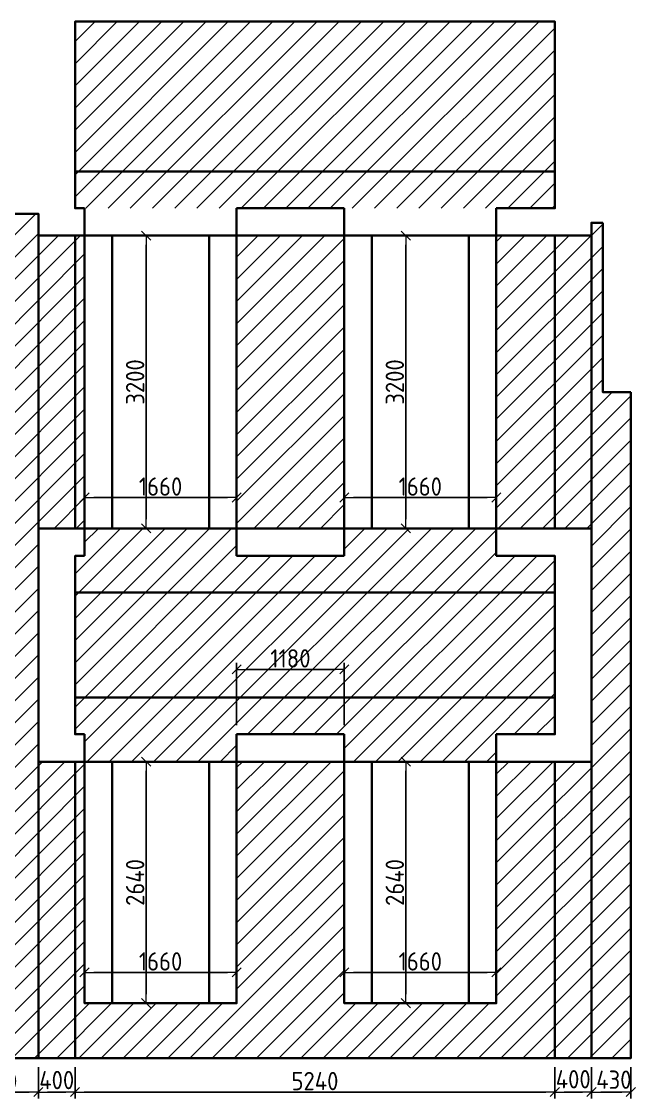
# Model space of a CAD drawing. Header units: millimetres. Extents: x 209 to 1046824, y -248937 to 510758.
# Drawn here: x 193727 to 200431, y -159451 to -147680 of the extents above; entities that cross this region are included whole.
import ezdxf

# ---------------------------------------------------------------- set-up
doc = ezdxf.new("R2010")
doc.units = ezdxf.units.MM
doc.layers.add('$AUDIT_BAD_LAYER1', color=7, linetype='Continuous')
doc.layers.add('Основные линии', color=7, linetype='Continuous', lineweight=30)
doc.layers.add('Размеры', color=7, linetype='Continuous', lineweight=15)
doc.styles.add('СПДС', font='isocpeur.ttf', dxfattribs={"width": 0.9})
doc.dimstyles.new('Размера А3', dxfattribs={"dimtxt": 200, "dimasz": 100, "dimexe": 70, "dimexo": 100, "dimgap": 20, "dimtad": 1, "dimdec": 0, "dimrnd": 10, "dimzin": 0, "dimdsep": 46, "dimtxsty": 'СПДС', "dimblk": 'ARROWHEAD_6', "dimcen": 1, "dimclrd": 256, "dimclre": 256, "dimclrt": 256, "dimazin": 0, "dimtfac": 1, "dimtdec": 0, "dimtmove": 2, "dimatfit": 3, "dimfxl": 1, "dimtolj": 1, "dimtzin": 0, "dimarcsym": 0})

# ---------------------------------------------------------------- blocks, each defined once
blk = doc.blocks.new('ARROWHEAD_6')
at = {"color": 0, "linetype": 'Continuous'}
for p, q in [((0, 0), (-1, 0)), ((-0.5, -0.5), (0.5, 0.5))]:
    blk.add_line(p, q, dxfattribs=at)
blk = doc.blocks.new('*D2024')
at = {"layer": 'Defpoints', "color": 0, "lineweight": 30, "transparency": 16777216}
for p in [(198911, -158073), (197251, -158098), (198911, -158098)]:
    blk.add_point(p, dxfattribs=at)
at = {"layer": 'Размеры', "lineweight": -2, "transparency": 16777216}
for p, q in [((197251, -157998), (197251, -158003)), ((197351, -158073), (198811, -158073)), ((198911, -157998), (198911, -158003))]:
    blk.add_line(p, q, dxfattribs=at)
at = {"layer": 'Размеры', "lineweight": -2, "transparency": 16777216, "xscale": 100, "yscale": 100, "zscale": 100, "rotation": 180}
blk.add_blockref('ARROWHEAD_6', (197251, -158073), dxfattribs=at)
at = {"layer": 'Размеры', "lineweight": -2, "transparency": 16777216, "xscale": 100, "yscale": 100, "zscale": 100}
blk.add_blockref('ARROWHEAD_6', (198911, -158073), dxfattribs=at)
at = {"layer": 'Размеры', "lineweight": 15, "transparency": 16777216, "insert": (198081, -157953), "char_height": 200, "attachment_point": 5, "style": 'СПДС'}
blk.add_mtext('\\A1;1660', dxfattribs=at)
blk = doc.blocks.new('*D2025')
at = {"layer": 'Defpoints', "color": 0, "lineweight": 30, "transparency": 16777216}
for p in [(197724, -155770), (197923, -155770), (197724, -158410)]:
    blk.add_point(p, dxfattribs=at)
at = {"layer": 'Размеры', "lineweight": -2, "transparency": 16777216}
for p, q in [((197824, -155770), (197993, -155770)), ((197923, -158310), (197923, -155870)), ((197824, -158410), (197993, -158410))]:
    blk.add_line(p, q, dxfattribs=at)
at = {"layer": 'Размеры', "lineweight": -2, "transparency": 16777216, "xscale": 100, "yscale": 100, "zscale": 100}
for p, rotation in [((197923, -155770), 90), ((197923, -158410), 270)]:
    blk.add_blockref('ARROWHEAD_6', p, dxfattribs=dict(at, rotation=rotation))
at = {"layer": 'Размеры', "lineweight": 15, "transparency": 16777216, "insert": (197803, -157090), "char_height": 200, "attachment_point": 5, "rotation": 90, "style": 'СПДС'}
blk.add_mtext('\\A1;2640', dxfattribs=at)
blk = doc.blocks.new('*D2031')
at = {"layer": 'Defpoints', "color": 0, "lineweight": 30, "transparency": 16777216}
for p in [(194889, -150020), (195087, -150020), (194889, -153220)]:
    blk.add_point(p, dxfattribs=at)
at = {"layer": 'Размеры', "lineweight": -2, "transparency": 16777216}
for p, q in [((194989, -150020), (195157, -150020)), ((195087, -153120), (195087, -150120)), ((194989, -153220), (195157, -153220))]:
    blk.add_line(p, q, dxfattribs=at)
at = {"layer": 'Размеры', "lineweight": -2, "transparency": 16777216, "xscale": 100, "yscale": 100, "zscale": 100}
for p, rotation in [((195087, -150020), 90), ((195087, -153220), 270)]:
    blk.add_blockref('ARROWHEAD_6', p, dxfattribs=dict(at, rotation=rotation))
at = {"layer": 'Размеры', "lineweight": 15, "transparency": 16777216, "insert": (194967, -151620), "char_height": 200, "attachment_point": 5, "rotation": 90, "style": 'СПДС'}
blk.add_mtext('\\A1;3200', dxfattribs=at)
blk = doc.blocks.new('*D2032')
at = {"layer": 'Defpoints', "color": 0, "lineweight": 30, "transparency": 16777216}
for p in [(198911, -152883), (197251, -152908), (198911, -152908)]:
    blk.add_point(p, dxfattribs=at)
at = {"layer": 'Размеры', "lineweight": -2, "transparency": 16777216}
for p, q in [((197251, -152808), (197251, -152813)), ((197351, -152883), (198811, -152883)), ((198911, -152808), (198911, -152813))]:
    blk.add_line(p, q, dxfattribs=at)
at = {"layer": 'Размеры', "lineweight": -2, "transparency": 16777216, "xscale": 100, "yscale": 100, "zscale": 100, "rotation": 180}
blk.add_blockref('ARROWHEAD_6', (197251, -152883), dxfattribs=at)
at = {"layer": 'Размеры', "lineweight": -2, "transparency": 16777216, "xscale": 100, "yscale": 100, "zscale": 100}
blk.add_blockref('ARROWHEAD_6', (198911, -152883), dxfattribs=at)
at = {"layer": 'Размеры', "lineweight": 15, "transparency": 16777216, "insert": (198081, -152763), "char_height": 200, "attachment_point": 5, "style": 'СПДС'}
blk.add_mtext('\\A1;1660', dxfattribs=at)
blk = doc.blocks.new('*D2033')
at = {"layer": 'Defpoints', "color": 0, "lineweight": 30, "transparency": 16777216}
for p in [(197724, -150020), (197923, -150020), (197724, -153220)]:
    blk.add_point(p, dxfattribs=at)
at = {"layer": 'Размеры', "lineweight": -2, "transparency": 16777216}
for p, q in [((197824, -150020), (197993, -150020)), ((197923, -153120), (197923, -150120)), ((197824, -153220), (197993, -153220))]:
    blk.add_line(p, q, dxfattribs=at)
at = {"layer": 'Размеры', "lineweight": -2, "transparency": 16777216, "xscale": 100, "yscale": 100, "zscale": 100}
for p, rotation in [((197923, -150020), 90), ((197923, -153220), 270)]:
    blk.add_blockref('ARROWHEAD_6', p, dxfattribs=dict(at, rotation=rotation))
at = {"layer": 'Размеры', "lineweight": 15, "transparency": 16777216, "insert": (197803, -151620), "char_height": 200, "attachment_point": 5, "rotation": 90, "style": 'СПДС'}
blk.add_mtext('\\A1;3200', dxfattribs=at)
blk = doc.blocks.new('*D2041')
at = {"layer": 'Defpoints', "color": 0, "lineweight": 30, "transparency": 16777216}
for p in [(198911, -158073), (197251, -158098), (198911, -158098)]:
    blk.add_point(p, dxfattribs=at)
at = {"layer": 'Размеры', "lineweight": -2, "transparency": 16777216}
for p, q in [((197251, -157998), (197251, -158003)), ((197351, -158073), (198811, -158073)), ((198911, -157998), (198911, -158003))]:
    blk.add_line(p, q, dxfattribs=at)
at = {"layer": 'Размеры', "lineweight": -2, "transparency": 16777216, "xscale": 100, "yscale": 100, "zscale": 100, "rotation": 180}
blk.add_blockref('ARROWHEAD_6', (197251, -158073), dxfattribs=at)
at = {"layer": 'Размеры', "lineweight": -2, "transparency": 16777216, "xscale": 100, "yscale": 100, "zscale": 100}
blk.add_blockref('ARROWHEAD_6', (198911, -158073), dxfattribs=at)
at = {"layer": 'Размеры', "lineweight": 15, "transparency": 16777216, "insert": (198081, -157953), "char_height": 200, "attachment_point": 5, "style": 'СПДС'}
blk.add_mtext('\\A1;1660', dxfattribs=at)
blk = doc.blocks.new('*D2042')
at = {"layer": 'Defpoints', "color": 0, "lineweight": 30, "transparency": 16777216}
for p in [(197724, -155770), (197923, -155770), (197724, -158410)]:
    blk.add_point(p, dxfattribs=at)
at = {"layer": 'Размеры', "lineweight": -2, "transparency": 16777216}
for p, q in [((197824, -155770), (197993, -155770)), ((197923, -158310), (197923, -155870)), ((197824, -158410), (197993, -158410))]:
    blk.add_line(p, q, dxfattribs=at)
at = {"layer": 'Размеры', "lineweight": -2, "transparency": 16777216, "xscale": 100, "yscale": 100, "zscale": 100}
for p, rotation in [((197923, -155770), 90), ((197923, -158410), 270)]:
    blk.add_blockref('ARROWHEAD_6', p, dxfattribs=dict(at, rotation=rotation))
at = {"layer": 'Размеры', "lineweight": 15, "transparency": 16777216, "insert": (197803, -157090), "char_height": 200, "attachment_point": 5, "rotation": 90, "style": 'СПДС'}
blk.add_mtext('\\A1;2640', dxfattribs=at)
blk = doc.blocks.new('*D2043')
at = {"layer": 'Defpoints', "color": 0, "lineweight": 30, "transparency": 16777216}
for p in [(196075, -158073), (194415, -158098), (196075, -158098)]:
    blk.add_point(p, dxfattribs=at)
at = {"layer": 'Размеры', "lineweight": -2, "transparency": 16777216}
for p, q in [((194415, -157998), (194415, -158003)), ((194515, -158073), (195975, -158073)), ((196075, -157998), (196075, -158003))]:
    blk.add_line(p, q, dxfattribs=at)
at = {"layer": 'Размеры', "lineweight": -2, "transparency": 16777216, "xscale": 100, "yscale": 100, "zscale": 100, "rotation": 180}
blk.add_blockref('ARROWHEAD_6', (194415, -158073), dxfattribs=at)
at = {"layer": 'Размеры', "lineweight": -2, "transparency": 16777216, "xscale": 100, "yscale": 100, "zscale": 100}
blk.add_blockref('ARROWHEAD_6', (196075, -158073), dxfattribs=at)
at = {"layer": 'Размеры', "lineweight": 15, "transparency": 16777216, "insert": (195245, -157953), "char_height": 200, "attachment_point": 5, "style": 'СПДС'}
blk.add_mtext('\\A1;1660', dxfattribs=at)
blk = doc.blocks.new('*D2044')
at = {"layer": 'Defpoints', "color": 0, "lineweight": 30, "transparency": 16777216}
for p in [(194889, -155770), (195087, -155770), (194889, -158410)]:
    blk.add_point(p, dxfattribs=at)
at = {"layer": 'Размеры', "lineweight": -2, "transparency": 16777216}
for p, q in [((194989, -155770), (195157, -155770)), ((195087, -158310), (195087, -155870)), ((194989, -158410), (195157, -158410))]:
    blk.add_line(p, q, dxfattribs=at)
at = {"layer": 'Размеры', "lineweight": -2, "transparency": 16777216, "xscale": 100, "yscale": 100, "zscale": 100}
for p, rotation in [((195087, -155770), 90), ((195087, -158410), 270)]:
    blk.add_blockref('ARROWHEAD_6', p, dxfattribs=dict(at, rotation=rotation))
at = {"layer": 'Размеры', "lineweight": 15, "transparency": 16777216, "insert": (194967, -157090), "char_height": 200, "attachment_point": 5, "rotation": 90, "style": 'СПДС'}
blk.add_mtext('\\A1;2640', dxfattribs=at)
blk = doc.blocks.new('*D2045')
at = {"layer": 'Defpoints', "color": 0, "lineweight": 30, "transparency": 16777216}
for p in [(196075, -158073), (194415, -158098), (196075, -158098)]:
    blk.add_point(p, dxfattribs=at)
at = {"layer": 'Размеры', "lineweight": -2, "transparency": 16777216}
for p, q in [((194415, -157998), (194415, -158003)), ((194515, -158073), (195975, -158073)), ((196075, -157998), (196075, -158003))]:
    blk.add_line(p, q, dxfattribs=at)
at = {"layer": 'Размеры', "lineweight": -2, "transparency": 16777216, "xscale": 100, "yscale": 100, "zscale": 100, "rotation": 180}
blk.add_blockref('ARROWHEAD_6', (194415, -158073), dxfattribs=at)
at = {"layer": 'Размеры', "lineweight": -2, "transparency": 16777216, "xscale": 100, "yscale": 100, "zscale": 100}
blk.add_blockref('ARROWHEAD_6', (196075, -158073), dxfattribs=at)
at = {"layer": 'Размеры', "lineweight": 15, "transparency": 16777216, "insert": (195245, -157953), "char_height": 200, "attachment_point": 5, "style": 'СПДС'}
blk.add_mtext('\\A1;1660', dxfattribs=at)
blk = doc.blocks.new('*D2046')
at = {"layer": 'Defpoints', "color": 0, "lineweight": 30, "transparency": 16777216}
for p in [(194889, -155770), (195087, -155770), (194889, -158410)]:
    blk.add_point(p, dxfattribs=at)
at = {"layer": 'Размеры', "lineweight": -2, "transparency": 16777216}
for p, q in [((194989, -155770), (195157, -155770)), ((195087, -158310), (195087, -155870)), ((194989, -158410), (195157, -158410))]:
    blk.add_line(p, q, dxfattribs=at)
at = {"layer": 'Размеры', "lineweight": -2, "transparency": 16777216, "xscale": 100, "yscale": 100, "zscale": 100}
for p, rotation in [((195087, -155770), 90), ((195087, -158410), 270)]:
    blk.add_blockref('ARROWHEAD_6', p, dxfattribs=dict(at, rotation=rotation))
at = {"layer": 'Размеры', "lineweight": 15, "transparency": 16777216, "insert": (194967, -157090), "char_height": 200, "attachment_point": 5, "rotation": 90, "style": 'СПДС'}
blk.add_mtext('\\A1;2640', dxfattribs=at)
blk = doc.blocks.new('*D2085')
at = {"layer": 'Defpoints', "color": 0, "lineweight": 30, "transparency": 16777216}
for p in [(196075, -152883), (194415, -152908), (196075, -152908)]:
    blk.add_point(p, dxfattribs=at)
at = {"layer": 'Размеры', "lineweight": -2, "transparency": 16777216}
for p, q in [((194415, -152808), (194415, -152813)), ((194515, -152883), (195975, -152883)), ((196075, -152808), (196075, -152813))]:
    blk.add_line(p, q, dxfattribs=at)
at = {"layer": 'Размеры', "lineweight": -2, "transparency": 16777216, "xscale": 100, "yscale": 100, "zscale": 100, "rotation": 180}
blk.add_blockref('ARROWHEAD_6', (194415, -152883), dxfattribs=at)
at = {"layer": 'Размеры', "lineweight": -2, "transparency": 16777216, "xscale": 100, "yscale": 100, "zscale": 100}
blk.add_blockref('ARROWHEAD_6', (196075, -152883), dxfattribs=at)
at = {"layer": 'Размеры', "lineweight": 15, "transparency": 16777216, "insert": (195245, -152763), "char_height": 200, "attachment_point": 5, "style": 'СПДС'}
blk.add_mtext('\\A1;1660', dxfattribs=at)
blk = doc.blocks.new('*D2103')
at = {"layer": 'Defpoints', "color": 0, "lineweight": 30, "transparency": 16777216}
for p in [(193061, -159010), (193911, -159010), (193061, -159381)]:
    blk.add_point(p, dxfattribs=at)
at = {"layer": 'Размеры', "lineweight": -2, "transparency": 16777216}
for p, q in [((193061, -159110), (193061, -159451)), ((193911, -159110), (193911, -159451)), ((193811, -159381), (193161, -159381))]:
    blk.add_line(p, q, dxfattribs=at)
at = {"layer": 'Размеры', "lineweight": -2, "transparency": 16777216, "xscale": 100, "yscale": 100, "zscale": 100, "rotation": 180}
blk.add_blockref('ARROWHEAD_6', (193061, -159381), dxfattribs=at)
at = {"layer": 'Размеры', "lineweight": -2, "transparency": 16777216, "xscale": 100, "yscale": 100, "zscale": 100}
blk.add_blockref('ARROWHEAD_6', (193911, -159381), dxfattribs=at)
at = {"layer": 'Размеры', "lineweight": 15, "transparency": 16777216, "insert": (193486, -159261), "char_height": 200, "attachment_point": 5, "style": 'СПДС'}
blk.add_mtext('\\A1;850', dxfattribs=at)
blk = doc.blocks.new('*D2104')
at = {"layer": 'Defpoints', "color": 0, "lineweight": 30, "transparency": 16777216}
for p in [(193911, -159010), (194311, -159010), (193911, -159381)]:
    blk.add_point(p, dxfattribs=at)
at = {"layer": 'Размеры', "lineweight": -2, "transparency": 16777216}
for p, q in [((193911, -159110), (193911, -159451)), ((194311, -159110), (194311, -159451)), ((194211, -159381), (194011, -159381))]:
    blk.add_line(p, q, dxfattribs=at)
at = {"layer": 'Размеры', "lineweight": -2, "transparency": 16777216, "xscale": 100, "yscale": 100, "zscale": 100, "rotation": 180}
blk.add_blockref('ARROWHEAD_6', (193911, -159381), dxfattribs=at)
at = {"layer": 'Размеры', "lineweight": -2, "transparency": 16777216, "xscale": 100, "yscale": 100, "zscale": 100}
blk.add_blockref('ARROWHEAD_6', (194311, -159381), dxfattribs=at)
at = {"layer": 'Размеры', "lineweight": 15, "transparency": 16777216, "insert": (194111, -159250), "char_height": 200, "attachment_point": 5, "style": 'СПДС'}
blk.add_mtext('\\A1;400', dxfattribs=at)
blk = doc.blocks.new('*D2105')
at = {"layer": 'Defpoints', "color": 0, "lineweight": 30, "transparency": 16777216}
for p in [(194311, -159010), (199551, -159010), (199551, -159381)]:
    blk.add_point(p, dxfattribs=at)
at = {"layer": 'Размеры', "lineweight": -2, "transparency": 16777216}
for p, q in [((194311, -159110), (194311, -159451)), ((199551, -159110), (199551, -159451)), ((194411, -159381), (199451, -159381))]:
    blk.add_line(p, q, dxfattribs=at)
at = {"layer": 'Размеры', "lineweight": -2, "transparency": 16777216, "xscale": 100, "yscale": 100, "zscale": 100, "rotation": 180}
blk.add_blockref('ARROWHEAD_6', (194311, -159381), dxfattribs=at)
at = {"layer": 'Размеры', "lineweight": -2, "transparency": 16777216, "xscale": 100, "yscale": 100, "zscale": 100}
blk.add_blockref('ARROWHEAD_6', (199551, -159381), dxfattribs=at)
at = {"layer": 'Размеры', "lineweight": 15, "transparency": 16777216, "insert": (196931, -159261), "char_height": 200, "attachment_point": 5, "style": 'СПДС'}
blk.add_mtext('\\A1;5240', dxfattribs=at)
blk = doc.blocks.new('*D2106')
at = {"layer": 'Defpoints', "color": 0, "lineweight": 30, "transparency": 16777216}
for p in [(199551, -159010), (199951, -159010), (199551, -159381)]:
    blk.add_point(p, dxfattribs=at)
at = {"layer": 'Размеры', "lineweight": -2, "transparency": 16777216}
for p, q in [((199551, -159110), (199551, -159451)), ((199951, -159110), (199951, -159451)), ((199851, -159381), (199651, -159381))]:
    blk.add_line(p, q, dxfattribs=at)
at = {"layer": 'Размеры', "lineweight": -2, "transparency": 16777216, "xscale": 100, "yscale": 100, "zscale": 100, "rotation": 180}
blk.add_blockref('ARROWHEAD_6', (199551, -159381), dxfattribs=at)
at = {"layer": 'Размеры', "lineweight": -2, "transparency": 16777216, "xscale": 100, "yscale": 100, "zscale": 100}
blk.add_blockref('ARROWHEAD_6', (199951, -159381), dxfattribs=at)
at = {"layer": 'Размеры', "lineweight": 15, "transparency": 16777216, "insert": (199751, -159241), "char_height": 200, "attachment_point": 5, "style": 'СПДС'}
blk.add_mtext('\\A1;400', dxfattribs=at)
blk = doc.blocks.new('*D2107')
at = {"layer": 'Defpoints', "color": 0, "lineweight": 30, "transparency": 16777216}
for p in [(199951, -159010), (200381, -159010), (199951, -159381)]:
    blk.add_point(p, dxfattribs=at)
at = {"layer": 'Размеры', "lineweight": -2, "transparency": 16777216}
for p, q in [((199951, -159110), (199951, -159451)), ((200381, -159110), (200381, -159451)), ((200281, -159381), (200051, -159381))]:
    blk.add_line(p, q, dxfattribs=at)
at = {"layer": 'Размеры', "lineweight": -2, "transparency": 16777216, "xscale": 100, "yscale": 100, "zscale": 100, "rotation": 180}
blk.add_blockref('ARROWHEAD_6', (199951, -159381), dxfattribs=at)
at = {"layer": 'Размеры', "lineweight": -2, "transparency": 16777216, "xscale": 100, "yscale": 100, "zscale": 100}
blk.add_blockref('ARROWHEAD_6', (200381, -159381), dxfattribs=at)
at = {"layer": 'Размеры', "lineweight": 15, "transparency": 16777216, "insert": (200195, -159246), "char_height": 200, "attachment_point": 5, "style": 'СПДС'}
blk.add_mtext('\\A1;430', dxfattribs=at)
blk = doc.blocks.new('*D2118')
at = {"layer": 'Defpoints', "color": 0, "lineweight": 30, "transparency": 16777216}
for p in [(197251, -154761), (196075, -155470), (197251, -155470)]:
    blk.add_point(p, dxfattribs=at)
at = {"layer": 'Размеры', "lineweight": -2, "transparency": 16777216}
for p, q in [((196075, -155370), (196075, -154691)), ((196175, -154761), (197151, -154761)), ((197251, -155370), (197251, -154691))]:
    blk.add_line(p, q, dxfattribs=at)
at = {"layer": 'Размеры', "lineweight": -2, "transparency": 16777216, "xscale": 100, "yscale": 100, "zscale": 100, "rotation": 180}
blk.add_blockref('ARROWHEAD_6', (196075, -154761), dxfattribs=at)
at = {"layer": 'Размеры', "lineweight": -2, "transparency": 16777216, "xscale": 100, "yscale": 100, "zscale": 100}
blk.add_blockref('ARROWHEAD_6', (197251, -154761), dxfattribs=at)
at = {"layer": 'Размеры', "lineweight": 15, "transparency": 16777216, "insert": (196663, -154641), "char_height": 200, "attachment_point": 5, "style": 'СПДС'}
blk.add_mtext('\\A1;1180', dxfattribs=at)

msp = doc.modelspace()

# ---------------------------------------------------------------- hatches: boundary and pattern name
at = {"layer": '$AUDIT_BAD_LAYER1', "lineweight": 15, "transparency": 33554559}
h = msp.add_hatch(dxfattribs=at)
h.set_pattern_fill('ANSI31', color=3, scale=54)
h.set_pattern_definition([(45, (0, -158177.41), (-121.23346, 121.23346), [])])
h.paths.add_polyline_path([(172210.7, -147680.2), (167110.7, -147680.2), (167110.7, -149320.2), (172210.7, -149320.2)])
h.paths.add_polyline_path([(179060.7, -147680.2), (173920.7, -147680.2), (173920.7, -149320.2), (179060.7, -149320.2)])
h.paths.add_polyline_path([(185860.7, -147680.2), (180720.7, -147680.2), (180720.7, -149320.2), (185860.7, -149320.2)])
h.paths.add_polyline_path([(192660.7, -147680.2), (187510.7, -147680.2), (187510.7, -149320.2), (192660.7, -149320.2)])
h.paths.add_polyline_path([(199550.7, -147680.2), (194310.7, -147680.2), (194310.7, -149320.2), (199550.7, -149320.2)])
h.paths.add_polyline_path([(199550.7, -149320.2), (194310.7, -149320.2), (194310.7, -149720.2), (198910.7, -149720.2), (199550.7, -149720.2)])
h.paths.add_polyline_path([(192660.7, -149320.2), (187510.7, -149320.2), (187510.7, -149720.2), (192660.7, -149720.2)])
h.paths.add_polyline_path([(185860.7, -149320.2), (180720.7, -149320.2), (180720.7, -149720.2), (185860.7, -149720.2)])
h.paths.add_polyline_path([(179060.7, -149320.2), (173920.7, -149320.2), (173920.7, -149720.2), (179060.7, -149720.2)])
h.paths.add_polyline_path([(172210.7, -149320.2), (167110.7, -149320.2), (167110.7, -149720.2), (167734.7, -149720.2), (172210.7, -149720.2)])
h.paths.add_polyline_path([(166710.7, -149880.2), (166540.7, -149880.2), (166540.7, -151730.2), (166280.7, -151730.2), (166280.7, -159010.2), (166710.7, -159010.2), (166710.7, -155770.2)])
h.paths.add_polyline_path([(167110.7, -150020.2), (166710.7, -150020.2), (166710.7, -153220.2), (167110.7, -153220.2)])
h.paths.add_polyline_path([(167734.7, -150020.2), (167110.7, -150020.2), (167110.7, -153220.2), (167734.7, -153220.2)])
h.paths.add_polyline_path([(170325.7, -150020.2), (169394.7, -150020.2), (169394.7, -153220.2), (170325.7, -153220.2)])
h.paths.add_polyline_path([(172210.7, -153520.2), (171985.7, -153520.2), (171985.7, -153220.2), (170325.7, -153220.2), (170325.7, -153520.2), (169394.7, -153520.2), (169394.7, -153220.2), (167734.7, -153220.2), (167734.7, -153520.2), (167110.7, -153520.2), (167110.7, -153920.2), (172210.7, -153920.2)])
h.paths.add_polyline_path([(172210.7, -153920.2), (167110.7, -153920.2), (167110.7, -155070.2), (172210.7, -155070.2)])
h.paths.add_polyline_path([(179060.7, -153520.2), (178730.7, -153520.2), (178730.7, -153220.2), (178430.7, -153220.2), (177070.7, -153220.2), (177070.7, -153520.2), (176040.7, -153520.2), (176040.7, -153220.2), (175740.7, -153220.2), (174380.7, -153220.2), (174380.7, -153520.2), (173920.7, -153520.2), (173920.7, -153920.2), (179060.7, -153920.2)])
h.paths.add_polyline_path([(179060.7, -153920.2), (173920.7, -153920.2), (173920.7, -155070.2), (179060.7, -155070.2)])
h.paths.add_polyline_path([(179060.7, -155070.2), (173920.7, -155070.2), (173920.7, -155470.2), (174380.7, -155470.2), (174380.7, -155770.2), (176040.7, -155770.2), (176040.7, -155470.2), (177070.7, -155470.2), (177070.7, -155770.2), (178730.7, -155770.2), (178730.7, -155470.2), (179060.7, -155470.2)])
h.paths.add_polyline_path([(173505.7, -151420.2), (173505.7, -150020.2), (173505.7, -149780.2), (172625.7, -149780.2), (172625.7, -151420.2), (172625.7, -153220.2), (172625.7, -154620.2), (172630.7, -154620.2), (172630.7, -155770.2), (172630.7, -159010.2), (173510.7, -159010.2), (173510.7, -155770.2), (173510.7, -154620.2), (173505.7, -154620.2)])
h.paths.add_polyline_path([(180320.7, -149780.2), (179460.7, -149780.2), (179460.7, -154620.2), (179460.7, -155770.2), (179460.7, -159010.2), (180320.7, -159010.2), (180320.7, -155770.2), (180320.7, -154620.2)])
h.paths.add_polyline_path([(185860.7, -153520.2), (185410.7, -153520.2), (185410.7, -153220.2), (183750.7, -153220.2), (183750.7, -153520.2), (182720.7, -153520.2), (182720.7, -153220.2), (181060.7, -153220.2), (181060.7, -153520.2), (180720.7, -153520.2), (180720.7, -153920.2), (185860.7, -153920.2)])
h.paths.add_polyline_path([(185860.7, -153920.2), (180720.7, -153920.2), (180720.7, -155070.2), (185860.7, -155070.2)])
h.paths.add_polyline_path([(185860.7, -155070.2), (180720.7, -155070.2), (180720.7, -155470.2), (181060.7, -155470.2), (181060.7, -155770.2), (182720.7, -155770.2), (182720.7, -155470.2), (183750.7, -155470.2), (183750.7, -155770.2), (185410.7, -155770.2), (185410.7, -155470.2), (185860.7, -155470.2)])
h.paths.add_polyline_path([(187110.7, -149780.2), (186260.7, -149780.2), (186260.7, -154620.2), (186260.7, -155770.2), (186260.7, -159010.2), (187110.7, -159010.2), (187110.7, -155770.2), (187110.7, -154620.2)])
h.paths.add_polyline_path([(193910.7, -149780.2), (193060.7, -149780.2), (193060.7, -154620.2), (193060.7, -155770.2), (193060.7, -159010.2), (193910.7, -159010.2), (193910.7, -155770.2), (193910.7, -154620.2)])
h.paths.add_polyline_path([(192660.7, -153520.2), (192100.7, -153520.2), (192100.7, -153220.2), (190440.7, -153220.2), (190440.7, -153520.2), (189390.7, -153520.2), (189390.7, -153220.2), (187730.7, -153220.2), (187730.7, -153520.2), (187510.7, -153520.2), (187510.7, -153920.2), (192660.7, -153920.2)])
h.paths.add_polyline_path([(192660.7, -153920.2), (187510.7, -153920.2), (187510.7, -155070.2), (192660.7, -155070.2)])
h.paths.add_polyline_path([(192660.7, -155070.2), (187510.7, -155070.2), (187510.7, -155470.2), (187730.7, -155470.2), (187730.7, -155770.2), (189390.7, -155770.2), (189390.7, -155470.2), (190440.7, -155470.2), (190440.7, -155770.2), (192100.7, -155770.2), (192100.7, -155470.2), (192660.7, -155470.2)])
h.paths.add_polyline_path([(199550.7, -153520.2), (198910.7, -153520.2), (198910.7, -153220.2), (197250.7, -153220.2), (197250.7, -153520.2), (196075.1, -153520.2), (196075.1, -153220.2), (194415.1, -153220.2), (194415.1, -153520.2), (194310.7, -153520.2), (194310.7, -153920.2), (199550.7, -153920.2)])
h.paths.add_polyline_path([(199550.7, -153920.2), (194310.7, -153920.2), (194310.7, -155070.2), (199550.7, -155070.2)])
h.paths.add_polyline_path([(199550.7, -155070.2), (194310.7, -155070.2), (194310.7, -155470.2), (194415.1, -155470.2), (194415.1, -155770.2), (196075.1, -155770.2), (196075.1, -155470.2), (197250.7, -155470.2), (197250.7, -155770.2), (198910.7, -155770.2), (198910.7, -155470.2), (199550.7, -155470.2)])
h.paths.add_polyline_path([(200380.7, -151730.2), (200072.9, -151730.2), (200072.9, -149880.2), (199950.7, -149880.2), (199950.7, -159010.2), (200380.7, -159010.2)])
h.paths.add_polyline_path([(199550.7, -150020.2), (198910.7, -150020.2), (198910.7, -153220.2), (199550.7, -153220.2)])
h.paths.add_polyline_path([(199950.7, -150020.2), (199550.7, -150020.2), (199550.7, -153220.2), (199950.7, -153220.2)])
h.paths.add_polyline_path([(199550.7, -155770.2), (198910.7, -155770.2), (198910.7, -158410.2), (198610.7, -158410.2), (197250.7, -158410.2), (197250.7, -155770.2), (196075.1, -155770.2), (196075.1, -158410.2), (195775.1, -158410.2), (194415.1, -158410.2), (194415.1, -155770.2), (194310.7, -155770.2), (194310.7, -159010.2), (199550.7, -159010.2)])
h.paths.add_polyline_path([(190440.7, -155770.2), (189390.7, -155770.2), (189390.7, -158410.2), (189090.7, -158410.2), (187730.7, -158410.2), (187730.7, -155770.2), (187510.7, -155770.2), (187510.7, -159010.2), (192660.7, -159010.2), (192660.7, -155770.2), (192100.7, -155770.2), (192100.7, -158410.2), (190440.7, -158410.2)])
h.paths.add_polyline_path([(183750.7, -155770.2), (182720.7, -155770.2), (182720.7, -158410.2), (182420.7, -158410.2), (181060.7, -158410.2), (181060.7, -155770.2), (180720.7, -155770.2), (180720.7, -159010.2), (185860.7, -159010.2), (185860.7, -155770.2), (185410.7, -155770.2), (185410.7, -158410.2), (185110.7, -158410.2), (183750.7, -158410.2)])
h.paths.add_polyline_path([(177070.7, -155770.2), (176040.7, -155770.2), (176040.7, -158410.2), (175740.7, -158410.2), (174380.7, -158410.2), (174380.7, -155770.2), (173920.7, -155770.2), (173920.7, -159010.2), (179060.7, -159010.2), (179060.7, -155770.2), (178730.7, -155770.2), (178730.7, -158410.2), (177070.7, -158410.2)])
h.paths.add_polyline_path([(172210.7, -155770.2), (171985.7, -155770.2), (171985.7, -158410.2), (171685.7, -158410.2), (170325.7, -158410.2), (170325.7, -155770.2), (169394.7, -155770.2), (169394.7, -158410.2), (169094.7, -158410.2), (167734.7, -158410.2), (167734.7, -155770.2), (167110.7, -155770.2), (167110.7, -159010.2), (172210.7, -159010.2)])
h.paths.add_polyline_path([(167110.7, -155770.2), (166710.7, -155770.2), (166710.7, -159010.2), (167110.7, -159010.2)])
h.paths.add_polyline_path([(172630.7, -155770.2), (172210.7, -155770.2), (172210.7, -159010.2), (172630.7, -159010.2)])
h.paths.add_polyline_path([(173920.7, -155770.2), (173510.7, -155770.2), (173510.7, -159010.2), (173920.7, -159010.2)])
h.paths.add_polyline_path([(179460.7, -155770.2), (179060.7, -155770.2), (179060.7, -159010.2), (179460.7, -159010.2)])
h.paths.add_polyline_path([(180720.7, -155770.2), (180320.7, -155770.2), (180320.7, -159010.2), (180720.7, -159010.2)])
h.paths.add_polyline_path([(186260.7, -155770.2), (185860.7, -155770.2), (185860.7, -159010.2), (186260.7, -159010.2)])
h.paths.add_polyline_path([(187510.7, -155770.2), (187110.7, -155770.2), (187110.7, -159010.2), (187510.7, -159010.2)])
h.paths.add_polyline_path([(193060.7, -155770.2), (192660.7, -155770.2), (192660.7, -159010.2), (193060.7, -159010.2)])
h.paths.add_polyline_path([(194310.7, -155770.2), (193910.7, -155770.2), (193910.7, -159010.2), (194310.7, -159010.2)])
h.paths.add_polyline_path([(199950.7, -155770.2), (199550.7, -155770.2), (199550.7, -159010.2), (199950.7, -159010.2)])
h.paths.add_polyline_path([(173905.7, -150020.2), (173505.7, -150020.2), (173505.7, -153220.2), (173905.7, -153220.2)])
h.paths.add_polyline_path([(174380.7, -150020.2), (173905.7, -150020.2), (173905.7, -153220.2), (174380.7, -153220.2)])
h.paths.add_polyline_path([(177070.7, -150020.2), (176040.7, -150020.2), (176040.7, -153220.2), (177070.7, -153220.2)])
h.paths.add_polyline_path([(183750.7, -150020.2), (182720.7, -150020.2), (182720.7, -153220.2), (183750.7, -153220.2)])
h.paths.add_polyline_path([(190440.7, -150020.2), (189390.7, -150020.2), (189390.7, -153220.2), (190440.7, -153220.2)])
h.paths.add_polyline_path([(197250.7, -150020.2), (196075.1, -150020.2), (196075.1, -153220.2), (197250.7, -153220.2)])
h.paths.add_polyline_path([(194310.7, -150020.2), (193910.7, -150020.2), (193910.7, -153220.2), (194310.7, -153220.2)])
h.paths.add_polyline_path([(194415.1, -150020.2), (194310.7, -150020.2), (194310.7, -153220.2), (194415.1, -153220.2)])
h.paths.add_polyline_path([(192660.7, -150020.2), (192100.7, -150020.2), (192100.7, -153220.2), (192660.7, -153220.2)])
h.paths.add_polyline_path([(193060.7, -150020.2), (192660.7, -150020.2), (192660.7, -153220.2), (193060.7, -153220.2)])
h.paths.add_polyline_path([(187510.7, -150022.4), (187110.7, -150022.4), (187110.7, -153222.4), (187510.7, -153222.4)])
h.paths.add_polyline_path([(187730.7, -150022.4), (187510.7, -150022.4), (187510.7, -153220.2), (187730.7, -153220.2)])
h.paths.add_polyline_path([(185860.7, -150020.2), (185410.7, -150020.2), (185410.7, -153222.4), (185860.7, -153222.4)])
h.paths.add_polyline_path([(186260.7, -150022.4), (185860.7, -150022.4), (185860.7, -153222.4), (186260.7, -153222.4)])
h.paths.add_polyline_path([(180720.7, -150020.2), (180320.7, -150020.2), (180320.7, -153220.2), (180720.7, -153220.2)])
h.paths.add_polyline_path([(181060.7, -150020.2), (180720.7, -150020.2), (180720.7, -153220.2), (181060.7, -153220.2)])
h.paths.add_polyline_path([(179060.7, -150020.2), (178730.7, -150020.2), (178730.7, -153220.2), (179060.7, -153220.2)])
h.paths.add_polyline_path([(179460.7, -150020.2), (179060.7, -150020.2), (179060.7, -153220.2), (179460.7, -153220.2)])
h.paths.add_polyline_path([(167111.3, -155070.2), (172210.7, -155070.2), (172210.7, -155470.2), (167111.3, -155470.2)])
h.paths.add_polyline_path([(167734.7, -155770.2), (169394.7, -155770.2), (169394.7, -155470.2), (167734.7, -155470.2)])
h.paths.add_polyline_path([(170325.7, -155470.2), (171985.7, -155470.2), (171985.7, -155770.2), (170325.7, -155770.2)])
h.paths.add_polyline_path([(171985.7, -150020.2), (172625.7, -150020.2), (172625.7, -153220.2), (171985.7, -153220.2)])

# ---------------------------------------------------------------- linework, layer by layer
at = {"layer": 'Основные линии'}
for p, q in [((199950.7, -149880.2), (199950.7, -159010.2)), ((194415.1, -153220.2), (194415.1, -150020.2)), ((194415.1, -150020.2), (194415.1, -153220.2)), ((194715.1, -153220.2), (194715.1, -150020.2)), ((195775.1, -150020.2), (195775.1, -153220.2)), ((196075.1, -150020.2), (196075.1, -153220.2)), ((196075.1, -153220.2), (196075.1, -150020.2)), ((197250.7, -153220.2), (197250.7, -150020.2)), ((197250.7, -150020.2), (197250.7, -153220.2)), ((197550.7, -153220.2), (197550.7, -150020.2)), ((198610.7, -150020.2), (198610.7, -153220.2)), ((198910.7, -150020.2), (198910.7, -153220.2)), ((198910.7, -153220.2), (198910.7, -150020.2)), ((200380.7, -151730.2), (200380.7, -159010.2)), ((196075.1, -153220.2), (194415.1, -153220.2)), ((194415.1, -153220.2), (194715.1, -153220.2)), ((195775.1, -153220.2), (196075.1, -153220.2)), ((198910.7, -153220.2), (197250.7, -153220.2)), ((197250.7, -153220.2), (197550.7, -153220.2)), ((198610.7, -153220.2), (198910.7, -153220.2)), ((193910.7, -159010.2), (193060.7, -159010.2)), ((193910.7, -159010.2), (194310.7, -159010.2)), ((199550.7, -159010.2), (194310.7, -159010.2)), ((199950.7, -159010.2), (199550.7, -159010.2)), ((200380.7, -159010.2), (199950.7, -159010.2))]:
    msp.add_line(p, q, dxfattribs=at)
for points in [[(199550.7, -149320.2), (194310.7, -149320.2), (194310.7, -147680.2), (199550.7, -147680.2)], [(194310.7, -150020.2), (193910.7, -150020.2), (193910.7, -153220.2), (194310.7, -153220.2)], [(194310.7, -150020.2), (194415.1, -150020.2), (194415.1, -153220.2), (194310.7, -153220.2)], [(196075.1, -150020.2), (197250.7, -150020.2), (197250.7, -153220.2), (196075.1, -153220.2)], [(199550.7, -150020.2), (198910.7, -150020.2), (198910.7, -153220.2), (199550.7, -153220.2)], [(199550.7, -150020.2), (199950.7, -150020.2), (199950.7, -153220.2), (199550.7, -153220.2)], [(199550.7, -155070.2), (194310.7, -155070.2), (194310.7, -153920.2), (199550.7, -153920.2)], [(194310.7, -155770.2), (193910.7, -155770.2), (193910.7, -159010.2), (194310.7, -159010.2)], [(194310.7, -155770.2), (199550.7, -155770.2), (199550.7, -159010.2), (194310.7, -159010.2)], [(196075.1, -158410.2), (194415.1, -158410.2), (194415.1, -155770.2), (196075.1, -155770.2)], [(194415.1, -158410.2), (194715.1, -158410.2), (194715.1, -155770.2), (194415.1, -155770.2)], [(195775.1, -158410.2), (196075.1, -158410.2), (196075.1, -155770.2), (195775.1, -155770.2)], [(198910.7, -158410.2), (197250.7, -158410.2), (197250.7, -155770.2), (198910.7, -155770.2)], [(197250.7, -158410.2), (197550.7, -158410.2), (197550.7, -155770.2), (197250.7, -155770.2)], [(198610.7, -158410.2), (198910.7, -158410.2), (198910.7, -155770.2), (198610.7, -155770.2)], [(199950.7, -159010.2), (199550.7, -159010.2), (199550.7, -155770.2), (199950.7, -155770.2)]]:
    msp.add_lwpolyline(points, close=True, dxfattribs=at)
for points in [[(194415.1, -149720.2), (194310.7, -149720.2), (194310.7, -149320.2), (199550.7, -149320.2), (199550.7, -149720.2), (198910.7, -149720.2)], [(194415.1, -149720.2), (194415.1, -150020.2), (196075.1, -150020.2), (196075.1, -149720.2)], [(197250.7, -149720.2), (196075.1, -149720.2)], [(197250.7, -149720.2), (197250.7, -150020.2), (198910.7, -150020.2), (198910.7, -149720.2)], [(193060.7, -154620.2), (193060.7, -149780.2), (193910.7, -149780.2), (193910.7, -154620.2)], [(200380.7, -151730.2), (200380.7, -159010.2), (199950.7, -159010.2), (199950.7, -149880.2), (200072.9, -149880.2)], [(200072.9, -149880.2), (200072.9, -151730.2), (200380.7, -151730.2)], [(194415.1, -153520.2), (194415.1, -153220.2), (196075.1, -153220.2), (196075.1, -153520.2)], [(197250.7, -153520.2), (197250.7, -153220.2), (198910.7, -153220.2), (198910.7, -153520.2)], [(194415.1, -153520.2), (194310.7, -153520.2), (194310.7, -153920.2), (199550.7, -153920.2), (199550.7, -153520.2), (198910.7, -153520.2)], [(197250.7, -153520.2), (196075.1, -153520.2)], [(193910.7, -155770.2), (193910.7, -154620.2)], [(194415.1, -155470.2), (194310.7, -155470.2), (194310.7, -155070.2), (199550.7, -155070.2), (199550.7, -155470.2), (198910.7, -155470.2)], [(194415.1, -155470.2), (194415.1, -155770.2), (196075.1, -155770.2), (196075.1, -155470.2)], [(197250.7, -155470.2), (196075.1, -155470.2)], [(197250.7, -155470.2), (197250.7, -155770.2), (198910.7, -155770.2), (198910.7, -155470.2)]]:
    msp.add_lwpolyline(points, dxfattribs=at)

# ---------------------------------------------------------------- dimensions: what is measured, and where the dimension line sits
at = {"layer": 'Размеры', "lineweight": 15}
for base, p1, p2, picture, middle in [((195087, -150020.2), (194888.7, -153220.2), (194888.7, -150020.2), '*D2031', (194967, -151620.2)), ((197922.6, -150020.2), (197724.2, -153220.2), (197724.2, -150020.2), '*D2033', (197802.6, -151620.2)), ((195087, -155770.2), (194888.7, -158410.2), (194888.7, -155770.2), '*D2044', (194967, -157090.2)), ((195087, -155770.2), (194888.7, -158410.2), (194888.7, -155770.2), '*D2046', (194967, -157090.2)), ((197922.6, -155770.2), (197724.2, -158410.2), (197724.2, -155770.2), '*D2025', (197802.6, -157090.2)), ((197922.6, -155770.2), (197724.2, -158410.2), (197724.2, -155770.2), '*D2042', (197802.6, -157090.2))]:
    dim = msp.add_linear_dim(base=base, p1=p1, p2=p2, angle=90, dimstyle='Размера А3', dxfattribs=at)
    dim.commit()
    dim.dimension.update_dxf_attribs({"geometry": picture, "text_midpoint": middle})
for base, p1, p2, picture, middle in [((196075.1, -152882.5), (194415.1, -152908.1), (196075.1, -152908.1), '*D2085', (195245.1, -152762.5)), ((198910.7, -152882.5), (197250.7, -152908.1), (198910.7, -152908.1), '*D2032', (198080.7, -152762.5)), ((197250.7, -154761), (196075.1, -155470.2), (197250.7, -155470.2), '*D2118', (196662.9, -154641)), ((196075.1, -158072.5), (194415.1, -158098.1), (196075.1, -158098.1), '*D2043', (195245.1, -157952.5)), ((196075.1, -158072.5), (194415.1, -158098.1), (196075.1, -158098.1), '*D2045', (195245.1, -157952.5)), ((198910.7, -158072.5), (197250.7, -158098.1), (198910.7, -158098.1), '*D2024', (198080.7, -157952.5)), ((198910.7, -158072.5), (197250.7, -158098.1), (198910.7, -158098.1), '*D2041', (198080.7, -157952.5)), ((193060.7, -159381), (193910.7, -159010.2), (193060.7, -159010.2), '*D2103', (193485.7, -159261)), ((199550.7, -159381), (194310.7, -159010.2), (199550.7, -159010.2), '*D2105', (196930.7, -159261))]:
    dim = msp.add_linear_dim(base=base, p1=p1, p2=p2, dimstyle='Размера А3', dxfattribs=at)
    dim.commit()
    dim.dimension.update_dxf_attribs({"geometry": picture, "text_midpoint": middle})
for base, p1, p2, picture, middle in [((193910.7, -159381), (194310.7, -159010.2), (193910.7, -159010.2), '*D2104', (194110.7, -159250.4)), ((199550.7, -159381), (199950.7, -159010.2), (199550.7, -159010.2), '*D2106', (199750.7, -159240.8)), ((199950.7, -159380.6), (200380.7, -159010.2), (199950.7, -159010.2), '*D2107', (200195.5, -159246.2))]:
    dim = msp.add_linear_dim(base=base, p1=p1, p2=p2, dimstyle='Размера А3', dxfattribs=at)
    dim.commit()
    dim.dimension.update_dxf_attribs({"geometry": picture, "text_midpoint": middle, "dimtype": 160})

doc.saveas('drawing.dxf')
